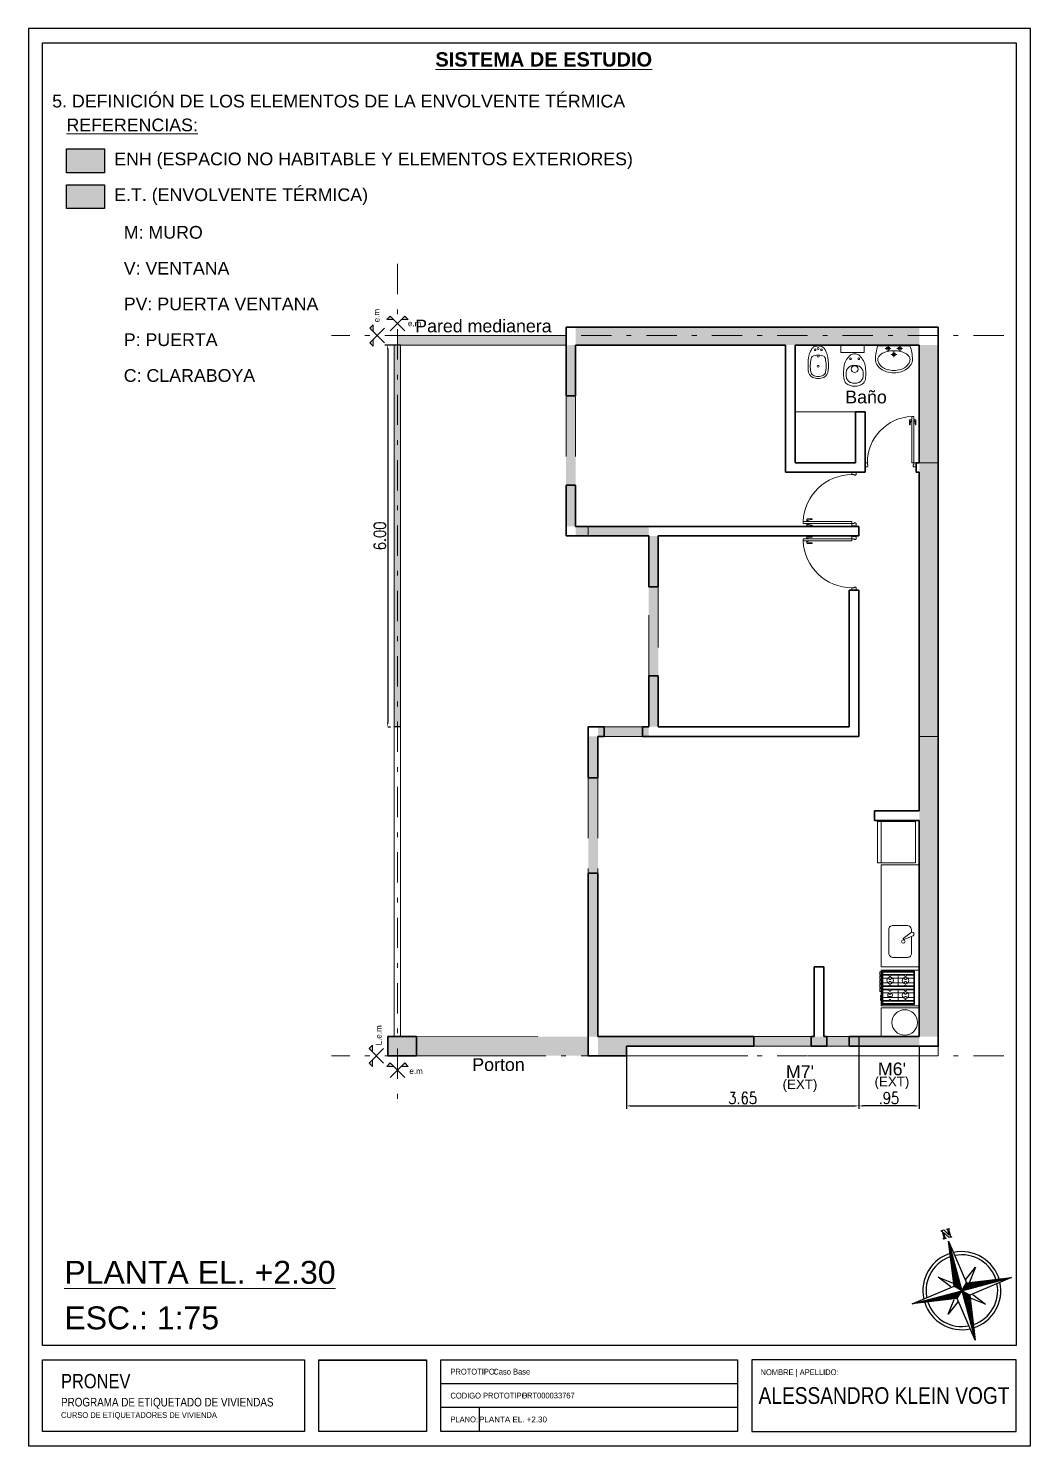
# Model space of a CAD drawing. Header units: millimetres. Extents: x 2761 to 3221, y 1635 to 1962.
# Drawn here: x 2946.78 to 2967.72, y 1862.17 to 1891.87 of the extents above; entities that cross this region are included whole.
import ezdxf
from ezdxf.enums import TextEntityAlignment as Align

# ---------------------------------------------------------------- set-up
doc = ezdxf.new("R2010")
doc.units = ezdxf.units.MM
for name, pattern in [('DASHDOT', [25.4, 12.7, -6.35, 0, -6.35]), ('DASHED', [19.05, 12.7, -6.35]), ('DASHED2', [9.525, 6.35, -3.175])]:
    doc.linetypes.add(name, pattern=pattern)
doc.layers.get('Defpoints').update_dxf_attribs({"lineweight": 5})
for name, color, linetype, lineweight in [('Aberturas', 239, 'Continuous', 18), ('Artefacctos', 249, 'Continuous', 20), ('Cotas', 8, 'Continuous', 15), ('Detalles', 3, 'Continuous', 15), ('Ejes', 3, 'DASHDOT', 13), ('Muros', 6, 'Continuous', 50), ('Muros de la envolvente térmica', 5, 'Continuous', 15), ('Proyecciones', 249, 'DASHED', 0), ('Textos', 3, 'Continuous', 9)]:
    doc.layers.add(name, color=color, linetype=linetype, lineweight=lineweight)
doc.layers.add('Espacios No Habitables', color=7, linetype='Continuous', lineweight=15, true_color=0xb4a7d6)
doc.layers.add('No View', color=70, linetype='Continuous', plot=False)
doc.styles.add('cotas', font='romans.shx', dxfattribs={"width": 0.8})
doc.styles.add('ROMANS', font='romans', dxfattribs={"width": 0.8})
doc.styles.get("Standard").update_dxf_attribs({"font": 'arial.ttf'})
doc.dimstyles.new('Esc 1-75', dxfattribs={"dimtxt": 0.25, "dimasz": 0.09, "dimexe": 0.06, "dimexo": 0, "dimgap": 0.04, "dimtad": 1, "dimlfac": 0.75, "dimzin": 4, "dimdsep": 46, "dimtxsty": 'cotas', "dimcen": 2.5, "dimclrd": 7, "dimclre": 7, "dimclrt": 256, "dimaunit": 1, "dimadec": 0, "dimazin": 0, "dimtfac": 1, "dimtmove": 1, "dimatfit": 3, "dimfxl": 0.06, "dimarcsym": 0})
picture_1 = doc.add_image_def('image1.png', size_in_pixel=(356, 237))

# ---------------------------------------------------------------- blocks, each defined once
blk = doc.blocks.new('Rotulo-PRONEV')
at = {"ltscale": 4}
for p, q in [((14.857, 1.299), (8.644, 1.299)), ((14.857, 0.801), (8.644, 0.801))]:
    blk.add_line(p, q, dxfattribs=at)
for points in [[(20.701, 2.099), (0.299, 2.099), (0.299, 29.398), (20.701, 29.398)], [(0.299, 1.797), (5.789, 1.797), (5.789, 0.294), (0.299, 0.294)], [(14.857, 0.296), (8.644, 0.296), (8.644, 1.8), (14.857, 1.8)], [(20.701, 1.8), (15.156, 1.8), (15.156, 0.296), (20.701, 0.296)]]:
    blk.add_lwpolyline(points, close=True, dxfattribs=at)
at = {"layer": 'No View'}
blk.add_line((9.444, 0.801), (9.444, 0.296), dxfattribs=at)
for points in [[(0, 0), (21, 0), (21, 29.7), (0, 29.7)], [(6.088, 1.793), (8.345, 1.793), (8.345, 0.298), (6.088, 0.298)]]:
    blk.add_lwpolyline(points, close=True, dxfattribs=at)
at = {"lineweight": 0, "insert": (0.685, 1.503), "char_height": 0.1803, "width": 5.63699, "attachment_point": 1, "line_spacing_factor": 0.999934}
blk.add_mtext('{\\fArial Narrow|b0|i0|c0|p34;\\H1.66667x;PRONEV\\P\\H0.6x;PROGRAMA DE ETIQUETADO DE VIVIENDAS \\P\\H0.66667x;CURSO DE ETIQUETADORES DE VIVIENDA}', dxfattribs=at)
at = {"lineweight": 0, "line_spacing_factor": 0.999934}
for s, insert, char_height, attachment_point in [('{\\fArial Narrow|b0|i0|c0|p34;PROTOTIPO:}', (8.844, 1.55), 0.1202, 4), ('{\\fArial Narrow|b0|i0|c0|p34;Caso Base}', (9.744, 1.55), 0.1202, 4), ('{\\fArial Narrow|b0|i0|c0|p34;NOMBRE | APELLIDO:}', (15.342, 1.599), 0.1202, 1), ('{\\fArial Narrow|b0|i0|c0|p34;ALESSANDRO KLEIN VOGT}', (17.929, 1.048), 0.35, 5), ('{\\fArial Narrow|b0|i0|c0|p34;CODIGO PROTOTIPO}:', (8.844, 1.048), 0.1202, 4), ('{\\fArial Narrow|b0|i0|c0|p34;PRT000033767}', (10.344, 1.05), 0.1202, 4), ('{\\fArial Narrow|b0|i0|c0|p34;PLANO}:', (8.844, 0.55), 0.1202, 4)]:
    blk.add_mtext(s, dxfattribs=dict(at, insert=insert, char_height=char_height, attachment_point=attachment_point))
image = blk.add_image(picture_1, insert=(6.088, 0.298), size_in_units=(2.257, 1.502))
image.dxf.flags = 7
blk = doc.blocks.new('*X5')
at = {"color": 0, "linetype": 'ByBlock'}
for p, q in [((-217.53, 160.5), (-217.53, 160.5)), ((-217.52, 160.498), (-217.52, 160.5)), ((-217.51, 160.497), (-217.51, 160.5)), ((-217.5, 160.496), (-217.5, 160.5)), ((-217.49, 160.494), (-217.49, 160.5)), ((-217.48, 160.493), (-217.48, 160.5)), ((-217.47, 160.491), (-217.47, 160.5)), ((-217.46, 160.49), (-217.46, 160.5)), ((-217.45, 160.488), (-217.45, 160.5)), ((-217.44, 160.487), (-217.44, 160.5)), ((-217.43, 160.486), (-217.43, 160.5)), ((-217.42, 160.484), (-217.42, 160.5)), ((-217.41, 160.483), (-217.41, 160.5)), ((-217.4, 160.481), (-217.4, 160.5)), ((-217.39, 160.48), (-217.39, 160.5)), ((-217.38, 160.478), (-217.38, 160.5)), ((-217.37, 160.477), (-217.37, 160.5)), ((-217.36, 160.476), (-217.36, 160.5)), ((-217.35, 160.474), (-217.35, 160.5)), ((-217.34, 160.473), (-217.34, 160.5)), ((-217.33, 160.471), (-217.33, 160.5)), ((-217.32, 160.47), (-217.32, 160.5)), ((-217.31, 160.468), (-217.31, 160.5)), ((-217.3, 160.467), (-217.3, 160.5)), ((-217.29, 160.466), (-217.29, 160.5)), ((-217.28, 160.464), (-217.28, 160.5)), ((-217.27, 160.463), (-217.27, 160.5)), ((-217.26, 160.461), (-217.26, 160.5)), ((-217.25, 160.46), (-217.25, 160.5)), ((-217.24, 160.458), (-217.24, 160.5)), ((-217.23, 160.457), (-217.23, 160.5)), ((-217.22, 160.456), (-217.22, 160.5)), ((-217.21, 160.454), (-217.21, 160.5)), ((-217.2, 160.453), (-217.2, 160.5)), ((-217.19, 160.451), (-217.19, 160.5)), ((-217.18, 160.45), (-217.18, 160.5)), ((-217.17, 160.448), (-217.17, 160.5)), ((-217.16, 160.447), (-217.16, 160.5)), ((-217.15, 160.446), (-217.15, 160.5)), ((-217.14, 160.444), (-217.14, 160.5)), ((-217.13, 160.443), (-217.13, 160.5)), ((-217.12, 160.441), (-217.12, 160.5)), ((-217.11, 160.44), (-217.11, 160.5)), ((-217.1, 160.438), (-217.1, 160.5)), ((-217.09, 160.441), (-217.09, 160.5)), ((-217.08, 160.451), (-217.08, 160.5)), ((-217.07, 160.461), (-217.07, 160.5)), ((-217.06, 160.471), (-217.06, 160.5)), ((-217.05, 160.481), (-217.05, 160.5)), ((-217.04, 160.491), (-217.04, 160.5))]:
    blk.add_line(p, q, dxfattribs=at)
blk = doc.blocks.new('Sbpln014')
at = {"color": 0, "linetype": 'ByBlock'}
for p, q in [((-0.156, 0.156), (0, 1.25)), ((0, 1.25), (0.156, 0.156)), ((0, 1.25), (0, 0)), ((-0.234, 0.156), (-0.469, 0.469)), ((-0.469, 0.469), (-0.156, 0.234)), ((0.156, 0.234), (0.469, 0.469)), ((0.469, 0.469), (0.234, 0.156)), ((-1.25, 0), (-0.156, 0.156)), ((-0.156, -0.156), (-1.25, 0)), ((0, 0), (-1.25, 0)), ((-0.156, 0.156), (0, 0)), ((-0.156, -0.156), (0, 0)), ((0, 0), (0.156, 0.156)), ((0, 0), (0.156, -0.156)), ((0, 0), (0, -1.25)), ((1.25, 0), (0, 0)), ((0.156, 0.156), (1.25, 0)), ((-0.469, -0.469), (-0.234, -0.156)), ((-0.156, -0.234), (-0.469, -0.469)), ((0, -1.25), (-0.156, -0.156)), ((0.156, -0.156), (0, -1.25)), ((1.25, 0), (0.156, -0.156)), ((0.469, -0.469), (0.156, -0.234)), ((0.234, -0.156), (0.469, -0.469))]:
    blk.add_line(p, q, dxfattribs=at)
blk.add_lwpolyline([(1.348, 0.064), (1.348, 0.044), (1.328, 0.044), (1.328, 0.103), (1.348, 0.103), (1.348, 0.083), (1.523, 0.083), (1.523, 0.103), (1.543, 0.103), (1.543, 0.044), (1.387, -0.053), (1.523, -0.053), (1.523, -0.034), (1.543, -0.034), (1.543, -0.092), (1.523, -0.092), (1.523, -0.073), (1.348, -0.073), (1.348, -0.092), (1.328, -0.092), (1.328, -0.034), (1.484, 0.064), (1.348, 0.064)], dxfattribs=at)
for radius, start, end in [(0.95, 92.5891, 177.4109), (0.873, 93.5464, 176.4536), (0.95, 0, 87.4109), (0.873, 0, 86.4536), (0.95, 182.5891, 267.4109), (0.873, 183.5464, 266.4536), (0.95, 270, 357.4109), (0.873, 270, 356.4536)]:
    blk.add_arc((0, 0), radius, start, end, dxfattribs=at)
for p, xscale, yscale, zscale, rotation in [((-401.25, -542.578), 2.499999999999996, 2.499999999999996, 2.499999999999996, 270), ((-542.578, 401.25), 2.5, 2.5, 2.5, 180), ((401.25, 542.578), 2.5, 2.5, 2.5, 90)]:
    blk.add_blockref('*X5', p, dxfattribs=dict(at, xscale=xscale, yscale=yscale, zscale=zscale, rotation=rotation))
at = {"color": 0, "linetype": 'ByBlock', "xscale": 2.5, "yscale": 2.5, "zscale": 2.5}
blk.add_blockref('*X5', (542.578, -401.25), dxfattribs=at)
blk = doc.blocks.new('Bidet')
at = {"color": 0, "linetype": 'ByBlock'}
blk.add_lwpolyline([(0.097, 0.628, -0.262722), (0.176, 0.5, -0.061431), (0.171, 0.274, -0.073837), (0.143, 0.178, -0.02136), (0.11, 0.116, -0.217458), (0.046, 0.075, -0.067695), (0, 0.071, -0.067639), (-0.045, 0.075, -0.190009), (-0.109, 0.116, -0.02136), (-0.143, 0.178, -0.069685), (-0.171, 0.274, -0.061431), (-0.176, 0.5, -0.262722), (-0.097, 0.628, -0.09682), (0, 0.645, -0.096471), (0.097, 0.628)], format="xyb", close=True, dxfattribs=at)
for points in [[(-0.127, 0.29, -0.084724), (-0.132, 0.53, -0.252864), (-0.091, 0.589, -0.103412), (0, 0.612, -0.103412)], [(0.127, 0.29, 0.084724), (0.132, 0.53, 0.252864), (0.091, 0.589, 0.103412), (0.001, 0.612, 0.103412)], [(0, 0.231, -0.087783), (-0.109, 0.258, -0.148188), (-0.127, 0.29, -0.09678)], [(0.001, 0.231, 0.087783), (0.109, 0.258, 0.148188), (0.127, 0.29, 0.09678)]]:
    blk.add_lwpolyline(points, format="xyb", dxfattribs=at)
for centre, radius in [((0, 0.431), 0.0166), ((0, 0.253), 0.0171), ((-0.056, 0.137), 0.0166), ((0, 0.116), 0.0166), ((0.056, 0.137), 0.0166)]:
    blk.add_circle(centre, radius, dxfattribs=at)
blk = doc.blocks.new('Inodoro')
at = {"color": 0, "linetype": 'ByBlock'}
blk.add_lwpolyline([(0, 0.585, 0.193023), (-0.137, 0.535, 0.145572), (-0.172, 0.456, 0.077711), (-0.165, 0.255, 0.087544), (-0.125, 0.161, 0.055228), (-0.065, 0.091, 0.090627), (0, 0.072, 0.091051), (0.065, 0.091, 0.055228), (0.126, 0.161, 0.087544), (0.165, 0.255, 0.077711), (0.172, 0.456, 0.145572), (0.137, 0.535, 0.193023), (0, 0.585, 61.25604)], format="xyb", close=True, dxfattribs=at)
for points in [[(-0.015, 0.536), (-0.033, 0.535, 0.028747), (-0.061, 0.527, 0.052421), (-0.075, 0.521, 0.050041), (-0.092, 0.508, 0.040538), (-0.109, 0.49, 0.036304), (-0.125, 0.468, 0.08346), (-0.129, 0.457, 0.024812), (-0.13, 0.446, 0.009631), (-0.132, 0.42, 0.014344), (-0.133, 0.411, 0.009208), (-0.132, 0.396)], [(0.015, 0.536), (0.033, 0.535, -0.028747), (0.061, 0.527, -0.052421), (0.075, 0.521, -0.050041), (0.092, 0.508, -0.040538), (0.109, 0.49, -0.036304), (0.124, 0.468, -0.08346), (0.129, 0.457, -0.024812), (0.13, 0.446, -0.009631), (0.132, 0.42, -0.014344), (0.132, 0.411, -0.009208), (0.132, 0.396)], [(-0.015, 0.256), (-0.033, 0.258, -0.028747), (-0.061, 0.265, -0.052421), (-0.075, 0.272, -0.050041), (-0.092, 0.284, -0.040538), (-0.109, 0.303, -0.036304), (-0.125, 0.325, -0.08346), (-0.129, 0.336, -0.024812), (-0.13, 0.346, -0.009631), (-0.132, 0.373, -0.014344), (-0.133, 0.382, -0.009208), (-0.132, 0.396)], [(0.015, 0.256), (0.033, 0.258, 0.028747), (0.061, 0.265, 0.052421), (0.075, 0.272, 0.050041), (0.092, 0.284, 0.040538), (0.109, 0.303, 0.036304), (0.124, 0.325, 0.08346), (0.129, 0.336, 0.024812), (0.13, 0.346, 0.009631), (0.132, 0.373, 0.014344), (0.132, 0.382, 0.009208), (0.132, 0.396)]]:
    blk.add_lwpolyline(points, format="xyb", dxfattribs=at)
for points in [[(-0.015, 0.536), (0, 0.536)], [(0.015, 0.536), (0, 0.536)], [(-0.015, 0.256), (0, 0.256)], [(0.015, 0.256), (0, 0.256)]]:
    blk.add_lwpolyline(points, dxfattribs=at)
for centre, radius in [((0, 0.314), 0.0535), ((-0.064, 0.152), 0.0141), ((0.064, 0.152), 0.0141)]:
    blk.add_circle(centre, radius, dxfattribs=at)
at = {"color": 0, "linetype": 'ByBlock', "style": 'ROMANS', "flags": 1}
blk.add_attdef('NOMENCLATURA', text='', height=0.08, dxfattribs=at).set_placement((0.017, 0.438), align=Align.MIDDLE)
blk = doc.blocks.new('Lav1')
at = {"color": 0, "linetype": 'ByBlock'}
for p, q in [((-0.098, 0.005), (-0.098, -0.092)), ((0.098, 0.005), (0.098, -0.092)), ((-0.146, -0.044), (-0.049, -0.044)), ((-0.048, -0.14), (0.048, -0.14)), ((0, -0.092), (0, -0.189)), ((0.049, -0.044), (0.146, -0.044))]:
    blk.add_line(p, q, dxfattribs=at)
for points in [[(0.268, 0, -0.093113), (0.31, -0.225, -0.130379), (0.288, -0.307, -0.106492), (0.219, -0.384, -0.084146), (0.123, -0.432, -0.073141), (0, -0.45, -0.073141), (-0.123, -0.432, -0.084146), (-0.219, -0.384, -0.106492), (-0.288, -0.307, -0.130379), (-0.31, -0.225, -0.093113), (-0.268, 0)], [(-0.27, -0.225, -0.165741), (-0.253, -0.175, -0.105633), (-0.191, -0.122, -0.068595), (-0.109, -0.092, -0.054776), (0, -0.08, -0.054776), (0.109, -0.092, -0.068595), (0.191, -0.122, -0.105633), (0.253, -0.175, -0.165741), (0.27, -0.225, -0.130379), (0.253, -0.287, -0.106492), (0.196, -0.352, -0.084146), (0.111, -0.394, -0.073141), (0, -0.41, -0.073141), (-0.111, -0.394, -0.084146), (-0.196, -0.352, -0.106492), (-0.253, -0.287, -0.130379)]]:
    blk.add_lwpolyline(points, format="xyb", close=True, dxfattribs=at)
for centre, radius in [((-0.098, -0.044), 0.03), ((0, -0.14), 0.028), ((0, -0.14), 0.014), ((0.098, -0.044), 0.03)]:
    blk.add_circle(centre, radius, dxfattribs=at)
blk = doc.blocks.new('P82i')
at = {"color": 0, "linetype": 'ByBlock'}
for points in [[(0.036, 0.828), (0.011, 0.828, 0.414214), (0.001, 0.818), (0.001, 0.738), (0.011, 0.738), (0.021, 0.808), (0.036, 0.808)], [(0.081, 0.828), (0.106, 0.828, -0.414214), (0.116, 0.818), (0.116, 0.738), (0.106, 0.738), (0.096, 0.808), (0.081, 0.808)]]:
    blk.add_lwpolyline(points, format="xyb", dxfattribs=at)
for points in [[(0.041, 0.798), (0.036, 0.798), (0.036, 0.838), (0.041, 0.838)], [(0.076, 0.838), (0.081, 0.838), (0.081, 0.798), (0.076, 0.798)]]:
    blk.add_lwpolyline(points, dxfattribs=at)
for points in [[(0.076, 0.89), (0.041, 0.89), (0.041, 0.07), (0.076, 0.07)], [(0, 0.07), (0.041, 0.07), (0.041, 0.035), (0.051, 0.035), (0.051, 0.01), (0.041, 0), (0, 0)], [(0.9, 0), (0.861, 0), (0.851, 0.01), (0.851, 0.035), (0.861, 0.035), (0.861, 0.07), (0.9, 0.07)]]:
    blk.add_lwpolyline(points, close=True, dxfattribs=at)
blk.add_arc((0.041, 0.07), 0.82, 360, 87.5537, dxfattribs=at)
blk = doc.blocks.new('*D287')
at = {"layer": 'Cotas', "color": 7, "lineweight": -2, "transparency": 16777216}
for p, q in [((2964.183, 1870.542), (2964.183, 1869.231)), ((2965.45, 1870.542), (2965.45, 1869.231)), ((2965.36, 1869.291), (2964.273, 1869.291))]:
    blk.add_line(p, q, dxfattribs=at)
at = {"layer": 'Cotas', "color": 7, "transparency": 16777216}
for points in [[(2964.273, 1869.306), (2964.273, 1869.276), (2964.183, 1869.291)], [(2965.36, 1869.306), (2965.36, 1869.276), (2965.45, 1869.291)]]:
    blk.add_solid(points, dxfattribs=at)
at = {"layer": 'Defpoints', "color": 0, "transparency": 16777216}
for p in [(2964.183, 1870.542), (2965.45, 1870.542), (2964.183, 1869.291)]:
    blk.add_point(p, dxfattribs=at)
at = {"layer": 'Cotas', "transparency": 16777216, "insert": (2964.816, 1869.456), "char_height": 0.25, "attachment_point": 5, "style": 'cotas'}
blk.add_mtext('.95', dxfattribs=at)
blk = doc.blocks.new('*D288')
at = {"layer": 'Cotas', "color": 7, "lineweight": -2, "transparency": 16777216}
for p, q in [((2959.316, 1870.542), (2959.316, 1869.231)), ((2964.183, 1870.542), (2964.183, 1869.231)), ((2959.406, 1869.291), (2964.093, 1869.291))]:
    blk.add_line(p, q, dxfattribs=at)
at = {"layer": 'Cotas', "color": 7, "transparency": 16777216}
for points in [[(2959.406, 1869.306), (2959.406, 1869.276), (2959.316, 1869.291)], [(2964.093, 1869.306), (2964.093, 1869.276), (2964.183, 1869.291)]]:
    blk.add_solid(points, dxfattribs=at)
at = {"layer": 'Defpoints', "color": 0, "transparency": 16777216}
for p in [(2959.316, 1870.542), (2964.183, 1870.542), (2964.183, 1869.291)]:
    blk.add_point(p, dxfattribs=at)
at = {"layer": 'Cotas', "transparency": 16777216, "insert": (2961.75, 1869.456), "char_height": 0.25, "attachment_point": 5, "style": 'cotas'}
blk.add_mtext('3.65', dxfattribs=at)
blk = doc.blocks.new('*D289')
at = {"layer": 'Cotas', "color": 7, "lineweight": -2, "transparency": 16777216}
for p, q in [((2954.45, 1885.235), (2954.252, 1885.235)), ((2954.312, 1885.145), (2954.312, 1877.325)), ((2954.312, 1877.235), (2954.372, 1877.235))]:
    blk.add_line(p, q, dxfattribs=at)
at = {"layer": 'Cotas', "color": 7, "transparency": 16777216}
for points in [[(2954.297, 1885.145), (2954.327, 1885.145), (2954.312, 1885.235)], [(2954.297, 1877.325), (2954.327, 1877.325), (2954.312, 1877.235)]]:
    blk.add_solid(points, dxfattribs=at)
at = {"layer": 'Defpoints', "color": 0, "transparency": 16777216}
for p in [(2954.45, 1885.235), (2954.312, 1877.235), (2954.312, 1877.235)]:
    blk.add_point(p, dxfattribs=at)
at = {"layer": 'Cotas', "transparency": 16777216, "insert": (2954.147, 1881.235), "char_height": 0.25, "attachment_point": 5, "rotation": 90, "style": 'cotas'}
blk.add_mtext('6.00', dxfattribs=at)

msp = doc.modelspace()

# ---------------------------------------------------------------- hatches: boundary and pattern name
at = {"layer": 'Espacios No Habitables', "transparency": 33554559}
h = msp.add_hatch(color=256, dxfattribs=at)
h.dxf.hatch_style = 1
h.paths.add_polyline_path([(2948.382, 1888.845), (2948.382, 1889.345), (2947.582, 1889.345), (2947.582, 1888.845)])
h = msp.add_hatch(color=256, dxfattribs=at)
h.dxf.hatch_style = 1
h.paths.add_polyline_path([(2954.583, 1885.235), (2954.45, 1885.235), (2954.45, 1877.235), (2954.583, 1877.235)])
h.paths.add_polyline_path([(2958.516, 1870.74), (2954.917, 1870.742), (2954.916, 1870.742), (2954.916, 1870.343), (2958.516, 1870.342)])
h.paths.add_polyline_path([(2958.05, 1885.435), (2954.516, 1885.435), (2954.516, 1885.235), (2958.05, 1885.235)])
h.paths.add_polyline_path([(2954.916, 1870.742), (2954.516, 1870.742), (2954.516, 1870.342), (2954.916, 1870.342)])
h.paths.add_polyline_path([(2954.516, 1870.742), (2954.316, 1870.742), (2954.316, 1870.342), (2954.516, 1870.342)])
at = {"layer": 'Muros de la envolvente térmica'}
h = msp.add_hatch(color=256, dxfattribs=at)
h.dxf.hatch_style = 1
h.paths.add_polyline_path([(2947.582, 1888.595), (2947.582, 1888.095), (2948.382, 1888.095), (2948.382, 1888.595)])
at = {"layer": 'Muros de la envolvente térmica', "lineweight": 20}
h = msp.add_hatch(color=256, dxfattribs=at)
h.dxf.hatch_style = 1
h.paths.add_polyline_path([(2958.716, 1876.168), (2958.516, 1876.168), (2958.516, 1874.168), (2958.716, 1874.168)])
h.paths.add_polyline_path([(2963.183, 1870.742), (2961.983, 1870.742), (2961.983, 1870.542), (2963.183, 1870.542)])
h.paths.add_polyline_path([(2963.983, 1870.742), (2963.516, 1870.742), (2963.516, 1870.542), (2963.983, 1870.542)])
h.paths.add_polyline_path([(2959.65, 1877.235), (2958.85, 1877.235), (2958.85, 1877.035), (2959.65, 1877.035)])
h.paths.add_polyline_path([(2959.983, 1880.168), (2959.783, 1880.168), (2959.783, 1878.301), (2959.983, 1878.301)])
h.paths.add_polyline_path([(2958.25, 1884.168), (2958.05, 1884.168), (2958.05, 1882.301), (2958.25, 1882.301)])
h.paths.add_polyline_path([(2958.25, 1885.235), (2958.05, 1885.235), (2958.05, 1884.168), (2958.25, 1884.168)])
h.paths.add_polyline_path([(2965.45, 1885.607), (2958.25, 1885.607), (2958.25, 1885.235), (2962.65, 1885.235), (2962.85, 1885.235), (2965.45, 1885.235)])
h.paths.add_polyline_path([(2965.85, 1885.235), (2965.45, 1885.235), (2965.45, 1882.768), (2965.45, 1882.568), (2965.45, 1875.475), (2965.45, 1875.275), (2965.45, 1870.742), (2965.85, 1870.742)])
h.paths.add_polyline_path([(2965.45, 1870.742), (2963.983, 1870.742), (2963.983, 1870.542), (2965.45, 1870.542)])
h.paths.add_polyline_path([(2963.516, 1870.742), (2963.45, 1870.742), (2963.25, 1870.742), (2963.183, 1870.742), (2963.183, 1870.542), (2963.516, 1870.542)])
h.paths.add_polyline_path([(2961.983, 1870.742), (2958.716, 1870.742), (2958.716, 1870.342), (2959.316, 1870.342), (2959.316, 1870.542), (2961.983, 1870.542)])
h.paths.add_polyline_path([(2958.716, 1874.168), (2958.516, 1874.168), (2958.516, 1870.742), (2958.716, 1870.742)])
h.paths.add_polyline_path([(2958.716, 1877.035), (2958.516, 1877.035), (2958.516, 1876.168), (2958.716, 1876.168)])
h.paths.add_polyline_path([(2958.85, 1877.235), (2958.716, 1877.235), (2958.716, 1877.035), (2958.85, 1877.035)])
h.paths.add_polyline_path([(2959.783, 1877.235), (2959.65, 1877.235), (2959.65, 1877.035), (2959.783, 1877.035)])
h.paths.add_polyline_path([(2959.983, 1878.301), (2959.783, 1878.301), (2959.783, 1877.235), (2959.983, 1877.235)])
h.paths.add_polyline_path([(2959.983, 1881.235), (2959.783, 1881.235), (2959.783, 1880.168), (2959.983, 1880.168)])
h.paths.add_polyline_path([(2959.783, 1881.435), (2958.25, 1881.435), (2958.25, 1881.235), (2959.783, 1881.235)])
h.paths.add_polyline_path([(2958.25, 1882.301), (2958.05, 1882.301), (2958.05, 1881.435), (2958.25, 1881.435)])
at = {"layer": 'Textos', "true_color": 0xc7c8ca}
h = msp.add_hatch(color=9, dxfattribs=at)
h.paths.add_polyline_path([(2953.936, 1885.281), (2954.01, 1885.209), (2954.01, 1885.355)])
h.paths.add_polyline_path([(2953.936, 1885.588), (2954.01, 1885.515), (2954.01, 1885.66)])
h = msp.add_hatch(color=9, dxfattribs=at)
h.paths.add_polyline_path([(2954.363, 1885.841), (2954.291, 1885.768), (2954.436, 1885.768)])
h.paths.add_polyline_path([(2954.67, 1885.841), (2954.597, 1885.768), (2954.741, 1885.768)])
h = msp.add_hatch(color=9, dxfattribs=at)
h.paths.add_polyline_path([(2953.921, 1870.188), (2953.994, 1870.116), (2953.994, 1870.262)])
h.paths.add_polyline_path([(2953.921, 1870.495), (2953.994, 1870.422), (2953.994, 1870.567)])
h = msp.add_hatch(color=9, dxfattribs=at)
h.paths.add_polyline_path([(2954.363, 1870.191), (2954.291, 1870.118), (2954.436, 1870.118)])
h.paths.add_polyline_path([(2954.67, 1870.191), (2954.597, 1870.118), (2954.741, 1870.118)])

# ---------------------------------------------------------------- linework, layer by layer
at = {"layer": 'Artefacctos', "color": 9, "lineweight": 20, "true_color": 0xc7c8ca}
for p, q in [((2964.116, 1883.835), (2962.85, 1883.835)), ((2964.65, 1874.387), (2964.65, 1875.253)), ((2964.65, 1874.342), (2964.65, 1872.206)), ((2965.45, 1874.342), (2964.65, 1874.342)), ((2964.65, 1872.206), (2965.45, 1872.206)), ((2964.685, 1872.045), (2965.336, 1872.045)), ((2965.01, 1872.045), (2965.01, 1871.79)), ((2964.685, 1871.79), (2965.336, 1871.79)), ((2964.685, 1871.737), (2965.336, 1871.737)), ((2965.01, 1871.483), (2965.01, 1871.737)), ((2964.685, 1871.483), (2965.336, 1871.483)), ((2965.45, 1871.346), (2964.65, 1871.346)), ((2964.65, 1871.346), (2964.65, 1870.742))]:
    msp.add_line(p, q, dxfattribs=at)
for points in [[(2963.808, 1885.235), (2964.298, 1885.235), (2964.298, 1885.079), (2963.808, 1885.079)], [(2964.575, 1875.253), (2965.375, 1875.253), (2965.375, 1874.387), (2964.575, 1874.387)], [(2964.65, 1871.391), (2965.44, 1871.391), (2965.44, 1872.137), (2964.65, 1872.137)], [(2964.668, 1871.417), (2964.668, 1872.111), (2965.353, 1872.111), (2965.353, 1871.417)], [(2964.685, 1871.434), (2964.685, 1872.094), (2965.336, 1872.094), (2965.336, 1871.434)]]:
    msp.add_lwpolyline(points, close=True, dxfattribs=at)
for points in [[(2965.289, 1872.931), (2965.289, 1872.964, 0.414412), (2965.183, 1873.073), (2964.9, 1873.073, 0.414214), (2964.814, 1872.987), (2964.814, 1872.489, 0.414214), (2964.9, 1872.403), (2965.203, 1872.403, 0.414214), (2965.289, 1872.489), (2965.289, 1872.844)], [(2965.336, 1872.028), (2965.188, 1872.028, 0.199), (2965.186, 1872.027), (2965.163, 1872.004, -0.414411), (2965.159, 1872.004), (2965.136, 1872.027, 0.199), (2965.134, 1872.028), (2964.866, 1872.028, 0.199), (2964.864, 1872.027), (2964.841, 1872.004, -0.414411), (2964.837, 1872.004), (2964.814, 1872.027, 0.199), (2964.812, 1872.028), (2964.685, 1872.028)], [(2965.336, 1871.808), (2965.188, 1871.808, -0.199), (2965.186, 1871.809), (2965.163, 1871.831, 0.414411), (2965.159, 1871.831), (2965.136, 1871.809, -0.199), (2965.134, 1871.808), (2964.866, 1871.808, -0.199), (2964.864, 1871.809), (2964.841, 1871.831, 0.414411), (2964.837, 1871.831), (2964.814, 1871.809, -0.199), (2964.812, 1871.808), (2964.685, 1871.808)], [(2965.336, 1871.72), (2965.188, 1871.72, 0.199), (2965.186, 1871.719), (2965.163, 1871.696, -0.414411), (2965.159, 1871.696), (2965.136, 1871.719, 0.199), (2965.134, 1871.72), (2964.866, 1871.72, 0.199), (2964.864, 1871.719), (2964.841, 1871.696, -0.414411), (2964.837, 1871.696), (2964.814, 1871.719, 0.199), (2964.812, 1871.72), (2964.685, 1871.72)], [(2965.336, 1871.5), (2965.188, 1871.5, -0.199), (2965.186, 1871.501), (2965.163, 1871.524, 0.414411), (2965.159, 1871.524), (2965.136, 1871.501, -0.199), (2965.134, 1871.5), (2964.866, 1871.5, -0.199), (2964.864, 1871.501), (2964.841, 1871.524, 0.414411), (2964.837, 1871.524), (2964.814, 1871.501, -0.199), (2964.812, 1871.5), (2964.685, 1871.5)]]:
    msp.add_lwpolyline(points, format="xyb", dxfattribs=at)
msp.add_lwpolyline([(2965.125, 1872.775), (2965.321, 1872.858, 1.03918), (2965.281, 1872.927), (2965.111, 1872.8)], format="xyb", close=True, dxfattribs=at)
for points in [[(2964.65, 1872.033), (2964.624, 1872.033), (2964.624, 1872.099), (2964.65, 1872.099)], [(2964.65, 1871.946), (2964.624, 1871.946), (2964.624, 1872.012), (2964.65, 1872.012)], [(2964.65, 1871.859), (2964.624, 1871.859), (2964.624, 1871.926), (2964.65, 1871.926)], [(2964.65, 1871.772), (2964.624, 1871.772), (2964.624, 1871.839), (2964.65, 1871.839)], [(2964.65, 1871.685), (2964.624, 1871.685), (2964.624, 1871.752), (2964.65, 1871.752)], [(2964.685, 1871.967), (2964.804, 1871.967), (2964.83, 1871.941), (2964.848, 1871.941), (2964.874, 1871.967), (2965.126, 1871.967), (2965.152, 1871.941), (2965.17, 1871.941), (2965.196, 1871.967), (2965.336, 1871.967)], [(2964.685, 1871.869), (2964.804, 1871.869), (2964.83, 1871.895), (2964.848, 1871.895), (2964.874, 1871.869), (2965.126, 1871.869), (2965.152, 1871.895), (2965.17, 1871.895), (2965.196, 1871.869), (2965.336, 1871.869)], [(2964.65, 1871.571), (2964.641, 1871.571), (2964.641, 1871.606), (2964.65, 1871.606)], [(2964.65, 1871.504), (2964.641, 1871.504), (2964.641, 1871.539), (2964.65, 1871.539)], [(2964.685, 1871.659), (2964.804, 1871.659), (2964.83, 1871.633), (2964.848, 1871.633), (2964.874, 1871.659), (2965.126, 1871.659), (2965.152, 1871.633), (2965.17, 1871.633), (2965.196, 1871.659), (2965.336, 1871.659)], [(2964.685, 1871.561), (2964.804, 1871.561), (2964.83, 1871.587), (2964.848, 1871.587), (2964.874, 1871.561), (2965.126, 1871.561), (2965.152, 1871.587), (2965.17, 1871.587), (2965.196, 1871.561), (2965.336, 1871.561)]]:
    msp.add_lwpolyline(points, dxfattribs=at)
for centre, radius in [((2965.116, 1872.736), 0.036), ((2964.839, 1871.918), 0.07), ((2965.161, 1871.918), 0.07), ((2964.839, 1871.61), 0.049), ((2965.161, 1871.61), 0.07), ((2965.146, 1871.04), 0.267)]:
    msp.add_circle(centre, radius, dxfattribs=at)
at = {"layer": 'Detalles', "color": 9, "lineweight": 20, "true_color": 0xc7c8ca}
for p, q in [((2954.45, 1885.235), (2954.45, 1870.742)), ((2954.583, 1885.235), (2954.583, 1870.742))]:
    msp.add_line(p, q, dxfattribs=at)
at = {"layer": 'Ejes', "color": 9, "ltscale": 0.05, "true_color": 0xc7c8ca}
for p, q in [((2954.516, 1886.935), (2954.516, 1869.324)), ((2967.219, 1885.435), (2953.137, 1885.435)), ((2967.219, 1870.342), (2953.137, 1870.342))]:
    msp.add_line(p, q, dxfattribs=at)
at = {"layer": 'Ejes', "color": 18, "linetype": 'DASHED', "ltscale": 0.05, "true_color": 0x000000}
for p, q in [((2965.45, 1882.768), (2965.85, 1882.768)), ((2958.516, 1881.235), (2958.516, 1881.435)), ((2965.45, 1877.035), (2965.85, 1877.035))]:
    msp.add_line(p, q, dxfattribs=at)
at = {"layer": 'Muros', "color": 9, "lineweight": 20, "true_color": 0xc7c8ca}
for p, q in [((2958.05, 1885.435), (2954.516, 1885.435)), ((2954.516, 1885.435), (2954.516, 1885.235)), ((2958.05, 1885.235), (2954.516, 1885.235))]:
    msp.add_line(p, q, dxfattribs=at)
at = {"layer": 'Muros', "color": 9, "lineweight": 35, "true_color": 0xc7c8ca}
for p, q in [((2965.85, 1885.607), (2958.05, 1885.607)), ((2958.05, 1885.607), (2958.05, 1884.168)), ((2965.85, 1885.607), (2965.85, 1870.542)), ((2962.65, 1885.235), (2958.25, 1885.235)), ((2958.25, 1884.168), (2958.25, 1885.235)), ((2962.65, 1885.235), (2962.65, 1882.568)), ((2965.45, 1885.235), (2962.85, 1885.235)), ((2962.85, 1885.235), (2962.85, 1882.768)), ((2965.45, 1885.235), (2965.45, 1882.768)), ((2958.05, 1884.168), (2958.25, 1884.168)), ((2964.116, 1882.768), (2964.116, 1883.835)), ((2964.116, 1883.835), (2964.316, 1883.835)), ((2964.316, 1882.568), (2964.316, 1883.835)), ((2962.85, 1882.768), (2964.116, 1882.768)), ((2965.383, 1882.768), (2965.383, 1882.568)), ((2965.383, 1882.768), (2965.45, 1882.768)), ((2962.65, 1882.568), (2964.316, 1882.568)), ((2965.383, 1882.568), (2965.45, 1882.568)), ((2965.45, 1882.568), (2965.45, 1875.475)), ((2958.05, 1882.301), (2958.05, 1881.235)), ((2958.05, 1882.301), (2958.25, 1882.301)), ((2958.25, 1882.301), (2958.25, 1881.435)), ((2958.05, 1881.235), (2959.783, 1881.235)), ((2958.25, 1881.435), (2964.183, 1881.435)), ((2959.783, 1881.235), (2959.783, 1880.168)), ((2959.983, 1881.235), (2959.983, 1880.168)), ((2959.983, 1881.235), (2964.183, 1881.235)), ((2964.183, 1881.435), (2964.183, 1881.235)), ((2959.783, 1880.168), (2959.983, 1880.168)), ((2963.983, 1880.101), (2963.983, 1877.235)), ((2963.983, 1880.101), (2964.183, 1880.101)), ((2964.183, 1880.101), (2964.183, 1877.035)), ((2959.783, 1878.301), (2959.783, 1877.235)), ((2959.783, 1878.301), (2959.983, 1878.301)), ((2959.983, 1878.301), (2959.983, 1877.235)), ((2958.516, 1877.235), (2958.516, 1876.168)), ((2958.85, 1877.235), (2958.516, 1877.235)), ((2958.85, 1877.235), (2958.85, 1877.035)), ((2959.783, 1877.235), (2959.65, 1877.235)), ((2959.65, 1877.235), (2959.65, 1877.035)), ((2963.983, 1877.235), (2959.983, 1877.235)), ((2958.716, 1877.035), (2958.716, 1876.168)), ((2958.85, 1877.035), (2958.716, 1877.035)), ((2964.183, 1877.035), (2959.65, 1877.035)), ((2958.716, 1876.168), (2958.516, 1876.168)), ((2964.516, 1875.475), (2964.516, 1875.275)), ((2965.45, 1875.475), (2964.516, 1875.475)), ((2964.518, 1875.275), (2964.516, 1875.275)), ((2965.45, 1875.275), (2964.518, 1875.275)), ((2965.45, 1875.275), (2965.45, 1870.742)), ((2958.516, 1874.168), (2958.516, 1870.342)), ((2958.716, 1874.168), (2958.516, 1874.168)), ((2958.716, 1874.168), (2958.516, 1874.168)), ((2958.716, 1874.168), (2958.716, 1870.742)), ((2963.25, 1872.206), (2963.25, 1870.742)), ((2963.45, 1872.206), (2963.25, 1872.206)), ((2963.45, 1872.206), (2963.45, 1870.742)), ((2958.716, 1870.742), (2961.983, 1870.742)), ((2959.316, 1870.542), (2961.983, 1870.542)), ((2961.983, 1870.742), (2961.983, 1870.542)), ((2963.25, 1870.742), (2963.183, 1870.742)), ((2963.183, 1870.742), (2963.183, 1870.542)), ((2963.516, 1870.542), (2963.183, 1870.542)), ((2963.516, 1870.742), (2963.45, 1870.742)), ((2963.516, 1870.742), (2963.516, 1870.542)), ((2965.45, 1870.742), (2963.983, 1870.742)), ((2963.983, 1870.742), (2963.983, 1870.542)), ((2965.85, 1870.542), (2963.983, 1870.542))]:
    msp.add_line(p, q, dxfattribs=at)
for points in [[(2954.316, 1870.342), (2954.916, 1870.342), (2954.916, 1870.742), (2954.316, 1870.742), (2954.316, 1870.342)], [(2958.516, 1870.342), (2959.316, 1870.342), (2959.316, 1870.542)]]:
    msp.add_lwpolyline(points, dxfattribs=at)
at = {"layer": 'Muros de la envolvente térmica', "linetype": 'DASHED2', "lineweight": 20, "ltscale": 0.2}
for p, q in [((2958.05, 1884.168), (2958.05, 1882.301)), ((2958.25, 1884.168), (2958.25, 1882.301)), ((2959.783, 1878.301), (2959.783, 1880.168)), ((2959.983, 1880.168), (2959.983, 1878.301)), ((2959.65, 1877.235), (2958.85, 1877.235)), ((2958.85, 1877.035), (2959.65, 1877.035)), ((2958.516, 1876.168), (2958.516, 1874.168)), ((2958.716, 1876.168), (2958.716, 1874.168)), ((2961.983, 1870.742), (2963.183, 1870.742)), ((2963.183, 1870.542), (2961.983, 1870.542)), ((2963.983, 1870.742), (2963.516, 1870.742)), ((2963.983, 1870.542), (2963.516, 1870.542))]:
    msp.add_line(p, q, dxfattribs=at)
at = {"layer": 'No View'}
for p, q in [((2954.583, 1885.235), (2954.45, 1885.235)), ((2954.583, 1877.235), (2954.45, 1877.235)), ((2964.183, 1870.742), (2964.183, 1870.542))]:
    msp.add_line(p, q, dxfattribs=at)
for points in [[(2947.582, 1889.345), (2948.382, 1889.345), (2948.382, 1888.845), (2947.582, 1888.845)], [(2947.582, 1888.595), (2948.382, 1888.595), (2948.382, 1888.095), (2947.582, 1888.095)]]:
    msp.add_lwpolyline(points, close=True, dxfattribs=at)
at = {"layer": 'Proyecciones', "color": 9, "ltscale": 0.2, "true_color": 0xc7c8ca}
for p, q in [((2954.917, 1870.742), (2958.516, 1870.74)), ((2965.85, 1870.542), (2965.85, 1870.342)), ((2954.916, 1870.343), (2958.516, 1870.342)), ((2959.316, 1870.342), (2965.85, 1870.342))]:
    msp.add_line(p, q, dxfattribs=at)
at = {"layer": 'Textos', "color": 9, "true_color": 0xc7c8ca}
for p, q in [((2953.936, 1885.588), (2954.01, 1885.66)), ((2954.01, 1885.66), (2954.01, 1885.515)), ((2954.363, 1885.841), (2954.291, 1885.768)), ((2954.436, 1885.768), (2954.291, 1885.768)), ((2954.363, 1885.841), (2954.67, 1885.534)), ((2954.363, 1885.534), (2954.67, 1885.841)), ((2953.936, 1885.281), (2954.243, 1885.588)), ((2954.243, 1885.281), (2953.936, 1885.588)), ((2953.936, 1885.281), (2954.01, 1885.209)), ((2954.01, 1885.355), (2954.01, 1885.209)), ((2953.921, 1870.495), (2953.994, 1870.567)), ((2953.994, 1870.567), (2953.994, 1870.422)), ((2953.921, 1870.188), (2954.228, 1870.495)), ((2954.228, 1870.188), (2953.921, 1870.495)), ((2953.994, 1870.262), (2953.994, 1870.116)), ((2953.921, 1870.188), (2953.994, 1870.116)), ((2954.363, 1870.191), (2954.291, 1870.118)), ((2954.436, 1870.118), (2954.291, 1870.118)), ((2954.363, 1870.191), (2954.67, 1869.884)), ((2954.363, 1869.884), (2954.67, 1870.191)), ((2954.741, 1870.118), (2954.597, 1870.118)), ((2954.67, 1870.191), (2954.741, 1870.118))]:
    msp.add_line(p, q, dxfattribs=at)
at = {"layer": 'Textos', "color": 7}
for p, q in [((2954.741, 1885.768), (2954.597, 1885.768)), ((2954.67, 1885.841), (2954.741, 1885.768))]:
    msp.add_line(p, q, dxfattribs=at)

# ---------------------------------------------------------------- block references
msp.add_blockref('Rotulo-PRONEV', (2946.783, 1862.171))
at = {"color": 9, "ltscale": 0.7, "true_color": 0xc7c8ca, "xscale": 0.8605317641614497, "yscale": 0.8605317641614497, "zscale": 0.8605317641614497, "rotation": 105.0000000000084}
msp.add_blockref('Sbpln014', (2966.343, 1865.419), dxfattribs=at)
at = {"layer": 'Aberturas', "color": 9, "true_color": 0xc7c8ca, "xscale": -1.185155555554814, "yscale": 1.185155555554814, "zscale": 1.185155555554814}
msp.add_blockref('P82i', (2965.383, 1882.685), dxfattribs=at)
at = {"layer": 'Aberturas', "color": 9, "true_color": 0xc7c8ca, "yscale": 1.247838579461695, "zscale": 1.247838579461695}
for p, xscale, rotation in [((2964.127, 1881.445), 1.247838579461695, 90.00000000000004), ((2964.127, 1881.224), -1.247838579461695, 90)]:
    msp.add_blockref('P82i', p, dxfattribs=dict(at, xscale=xscale, rotation=rotation))
at = {"layer": 'Artefacctos', "color": 9, "lineweight": 20, "true_color": 0xc7c8ca, "rotation": 180}
for name, p, xscale, yscale, zscale in [('Bidet', (2963.333, 1885.299), 1.182406785872314, 1.182406785872314, 1.182406785872314), ('Inodoro', (2964.097, 1885.15), 1.3333, 1.3333, 1.3333)]:
    msp.add_blockref(name, p, dxfattribs=dict(at, xscale=xscale, yscale=yscale, zscale=zscale))
at = {"layer": 'Artefacctos', "color": 9, "lineweight": 20, "true_color": 0xc7c8ca, "xscale": -1.252318233125076, "yscale": 1.252318233125076, "zscale": 1.252318233125076}
msp.add_blockref('Lav1', (2964.919, 1885.215), dxfattribs=at)

# ---------------------------------------------------------------- texts
at = {"lineweight": 0, "insert": (2956.227, 1862.72), "char_height": 0.1202, "attachment_point": 4, "line_spacing_factor": 0.999934}
msp.add_mtext('{\\C7;PLANTA EL. +2.30}', dxfattribs=at)
at = {"layer": 'Textos', "color": 9, "true_color": 0xc7c8ca}
for s, p in [('e.m', (2954.14, 1885.712)), ('L.e.m', (2954.183, 1870.561))]:
    msp.add_text(s, height=0.12, rotation=90, dxfattribs=at).set_placement(p)
for p in [(2954.736, 1885.629), (2954.767, 1869.961)]:
    msp.add_text('e.m', height=0.12, dxfattribs=at).set_placement(p)
at = {"layer": 'Textos', "color": 7, "lineweight": 20}
for s, height, p in [('Pared medianera', 0.26666, (2956.318, 1885.501)), ('Porton', 0.2667, (2956.634, 1870.024)), ("M7'", 0.2667, (2962.951, 1869.875)), ('(EXT)', 0.2, (2964.878, 1869.702)), ("M6'", 0.2667, (2964.878, 1869.933)), ('(EXT)', 0.2, (2962.951, 1869.644))]:
    msp.add_text(s, height=height, dxfattribs=at).set_placement(p, align=Align.CENTER)
msp.add_text('Baño', height=0.2667, dxfattribs=at).set_placement((2963.9, 1884.013))
at = {"layer": 'Textos', "color": 7}
for s, insert, char_height, width, attachment_point in [('{\\fArial|b1|i0|c0|p34;\\LSISTEMA DE ESTUDIO}', (2957.582, 1891.219), 0.3, 13.77599, 5), ('5. DEFINICIÓN DE LOS ELEMENTOS DE LA ENVOLVENTE TÉRMICA', (2947.282, 1890.345), 0.2667, 13.77599, 4), ('{\\LREFERENCIAS:}', (2947.582, 1889.845), 0.2667, 13.77599, 4), ('ENH (ESPACIO NO HABITABLE Y ELEMENTOS EXTERIORES)', (2948.582, 1889.095), 0.2667, 13.77599, 4), ('E.T. (ENVOLVENTE TÉRMICA)', (2948.582, 1888.345), 0.2667, 13.77599, 4), ('M: MURO', (2948.782, 1887.595), 0.2667, 13.77599, 4), ('V: VENTANA', (2948.782, 1886.845), 0.2667, 13.77599, 4), ('PV: PUERTA VENTANA', (2948.782, 1886.095), 0.2667, 13.77599, 4), ('P: PUERTA', (2948.782, 1885.345), 0.2667, 13.77599, 4), ('C: CLARABOYA', (2948.782, 1884.595), 0.2667, 13.77599, 4), ('{\\LPLANTA EL. +2.30}', (2947.537, 1866.044), 0.48, 9.84104, 1), ('ESC.: 1:75', (2947.537, 1865.089), 0.48, 9.84104, 1)]:
    msp.add_mtext(s, dxfattribs=dict(at, insert=insert, char_height=char_height, width=width, attachment_point=attachment_point))

# ---------------------------------------------------------------- dimensions: what is measured, and where the dimension line sits
at = {"layer": 'Cotas', "color": 0}
dim = msp.add_linear_dim(base=(2954.312, 1877.235), p1=(2954.45, 1885.235), p2=(2954.312, 1877.235), angle=90, dimstyle='Esc 1-75', dxfattribs=at)
dim.commit()
dim.dimension.update_dxf_attribs({"geometry": '*D289', "text_midpoint": (2954.147, 1881.235)})
for p1, picture, middle in [((2959.316, 1870.542), '*D288', (2961.75, 1869.456)), ((2965.45, 1870.542), '*D287', (2964.816, 1869.456))]:
    dim = msp.add_linear_dim(base=(2964.183, 1869.291), p1=p1, p2=(2964.183, 1870.542), dimstyle='Esc 1-75', dxfattribs=at)
    dim.commit()
    dim.dimension.update_dxf_attribs({"geometry": picture, "text_midpoint": middle})

doc.saveas('drawing.dxf')
